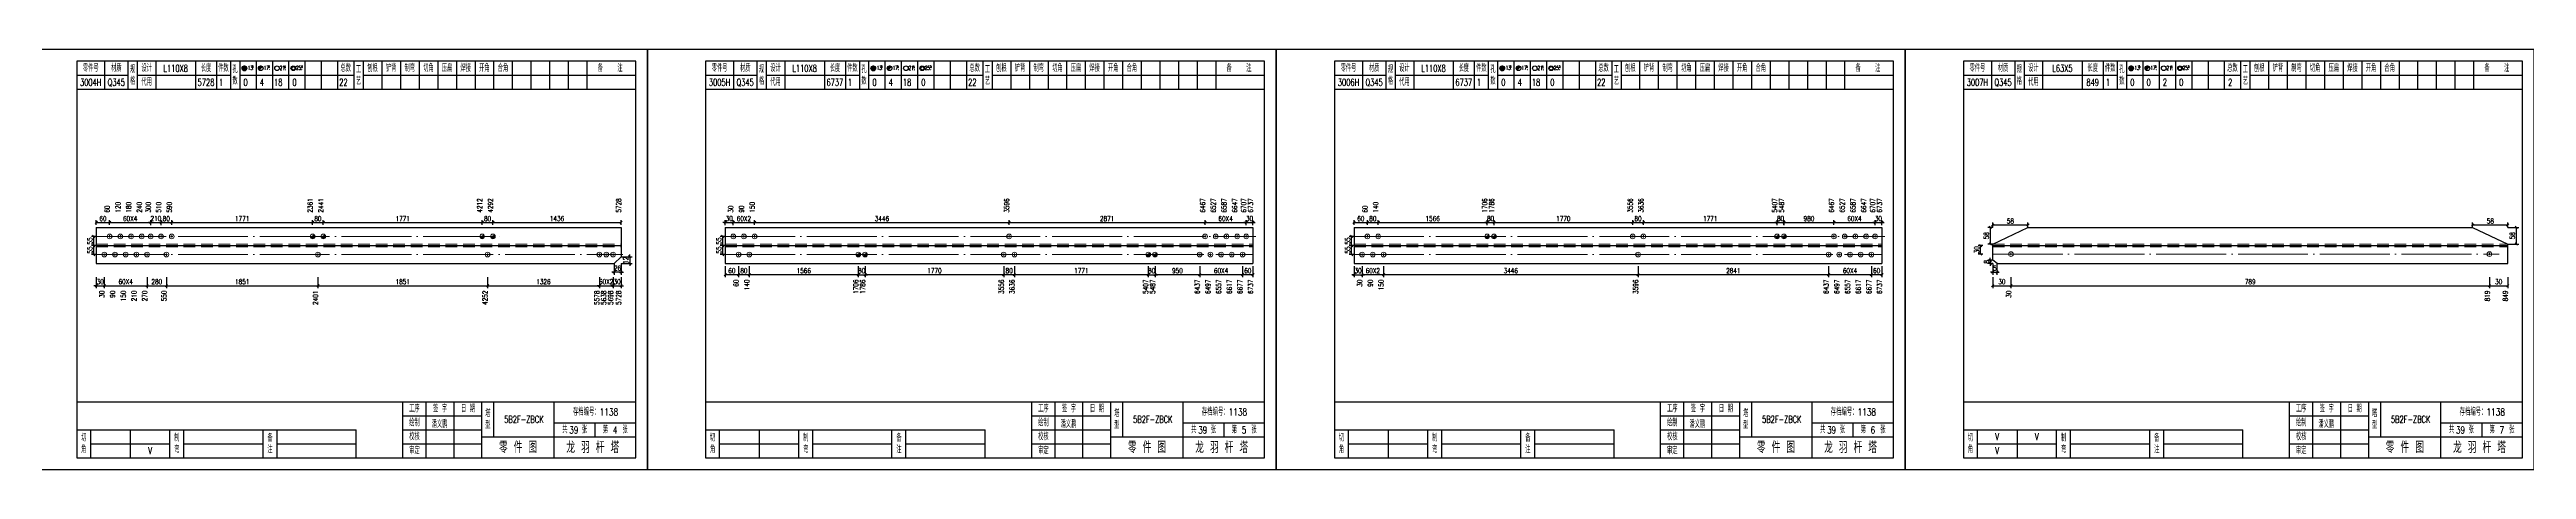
# Model space of a CAD drawing. Header units: millimetres. Extents: x 0 to 30240, y -10896 to -1348.
# Drawn here: x 823 to 1887, y -8258 to -8078 of the extents above; entities that cross this region are included whole.
import ezdxf
from ezdxf.enums import TextEntityAlignment as Align

# ---------------------------------------------------------------- set-up
doc = ezdxf.new("R2010")
doc.units = ezdxf.units.MM
doc.header["$LTSCALE"] = 20
doc.header["$PDMODE"] = 1
doc.linetypes.add('DASHDOT2X', pattern=[1.75, 1.5, -0.125, 0, -0.125])
doc.linetypes.add('HIDDEN', pattern=[0.375, 0.25, -0.125])
for name, color, linetype, lineweight in [('1', 7, 'Continuous', 25), ('11', 3, 'Continuous', 13), ('2', 1, 'HIDDEN', 13), ('5', 1, 'Continuous', 13), ('7', 2, 'DASHDOT2X', 13)]:
    doc.layers.add(name, color=color, linetype=linetype, lineweight=lineweight)
doc.styles.get("Standard").update_dxf_attribs({"font": 'simplex', "width": 0.7, "bigfont": 'gbhzfs.shx'})
doc.styles.add('SYMBOL_TXT', font='txt.shx', dxfattribs={"width": 0.6})
doc.styles.add('TITLE_TXT', font='simplex.shx', dxfattribs={"width": 0.75, "height": 2.5, "bigfont": 'gbhzfs.shx'})
doc.dimstyles.get("Standard").update_dxf_attribs({"dimtxt": 2.1, "dimasz": 1, "dimexe": 1.05, "dimexo": 0, "dimgap": 0.63, "dimtad": 1, "dimzin": 0, "dimdsep": 46, "dimtxsty": 'standard', "dimblk": 'OBLIQUE', "dimblk1": 'OBLIQUE', "dimblk2": 'OBLIQUE', "dimcen": 0.09, "dimadec": 0, "dimazin": 0, "dimtfac": 1, "dimtdec": 1, "dimtix": 1, "dimtmove": 0, "dimatfit": 3, "dimfxl": 0, "dimtolj": 1, "dimtzin": 0, "dimarcsym": 0})
pattern_1 = [(0, (-3, 0), (0, 0.0125), [])]

# ---------------------------------------------------------------- blocks, each defined once
blk = doc.blocks.new('M12_HOLE')
h = blk.add_hatch()
h.set_pattern_fill('LINE', scale=0.1, style=0)
h.set_pattern_definition(pattern_1)
h.paths.add_polyline_path([(-5, 0, 1), (-1, 0, 1)])
at = {"color": 7}
blk.add_circle((-3, 0), 2, dxfattribs=at)
at = {"color": 7, "attachment_point": 1, "style": 'SYMBOL_TXT'}
for s, insert, char_height, width in [('13\\f??|b0|i0|c0|p54;.', (-0.1, 2.1), 3.5, 5.707), ('5', (3.7, 2.3), 1.8, 2.931)]:
    blk.add_mtext(s, dxfattribs=dict(at, insert=insert, char_height=char_height, width=width))
blk = doc.blocks.new('M16_HOLE')
h = blk.add_hatch()
h.set_pattern_fill('LINE', scale=0.1, style=0)
h.set_pattern_definition(pattern_1)
h.paths.add_polyline_path([(-1.6, 1.4, 0.668179), (-5, 0, 0.198912), (-4.4, -1.4)])
at = {"color": 7}
blk.add_circle((-3, 0), 2, dxfattribs=at)
at = {"color": 7, "attachment_point": 1, "style": 'SYMBOL_TXT'}
for s, insert, char_height, width in [('17.', (-0.4, 2.1), 3.5, 6.316), ('5', (3.6, 2.3), 1.8, 1.822)]:
    blk.add_mtext(s, dxfattribs=dict(at, insert=insert, char_height=char_height, width=width))
blk = doc.blocks.new('M20_HOLE')
at = {"color": 7}
blk.add_circle((-3, 0), 2, dxfattribs=at)
at = {"color": 7, "attachment_point": 1, "style": 'SYMBOL_TXT'}
for s, insert, char_height, width in [('21.', (-0.7, 2), 3.5, 6.074), ('5', (3.3, 2), 1.8, 1.458)]:
    blk.add_mtext(s, dxfattribs=dict(at, insert=insert, char_height=char_height, width=width))
blk = doc.blocks.new('M24_HOLE')
at = {"color": 7}
for radius in [2, 1.5]:
    blk.add_circle((-3, 0), radius, dxfattribs=at)
at = {"color": 7, "attachment_point": 1, "style": 'SYMBOL_TXT'}
for s, insert, char_height, width in [('25.', (-0.7, 2.1), 3.5, 2.429), ('5', (3.9, 2.3), 1.8, 1.944)]:
    blk.add_mtext(s, dxfattribs=dict(at, insert=insert, char_height=char_height, width=width))
blk = doc.blocks.new('JgCard')
for p, q in [((270, 180), (0, 180)), ((0, 180), (0, 0)), ((265, 175), (25, 175)), ((25, 175), (25, 5)), ((37, 175), (37, 163)), ((47, 175), (47, 163)), ((51, 175), (51, 163)), ((59, 175), (59, 163)), ((76, 175), (76, 163)), ((85, 175), (85, 163)), ((91, 175), (91, 163)), ((95, 175), (95, 163)), ((102, 175), (102, 163)), ((109, 175), (109, 163)), ((116, 175), (116, 163)), ((123, 175), (123, 163)), ((130, 175), (130, 163)), ((137, 175), (137, 163)), ((144, 175), (144, 163)), ((148, 175), (148, 163)), ((156, 175), (156, 163)), ((164, 175), (164, 163)), ((172, 175), (172, 163)), ((180, 175), (180, 163)), ((188, 175), (188, 163)), ((196, 175), (196, 163)), ((204, 175), (204, 163)), ((212, 175), (212, 163)), ((220, 175), (220, 163)), ((228, 175), (228, 163)), ((236, 175), (236, 163)), ((244, 175), (244, 163)), ((265, 5), (265, 175)), ((270, 0), (270, 180)), ((25, 169), (47, 169)), ((25, 163), (265, 163)), ((51, 169), (91, 169)), ((95, 169), (144, 169)), ((148, 169), (265, 169)), ((25, 29), (265, 29)), ((165, 5), (165, 29)), ((165, 23), (199, 23)), ((175, 5), (175, 29)), ((187, 5), (187, 29)), ((199, 5), (199, 29)), ((204, 29), (204, 14)), ((230, 5), (230, 29)), ((25, 17), (145, 17)), ((31, 5), (31, 17)), ((31, 11), (65, 11)), ((48, 17), (48, 5)), ((65, 5), (65, 17)), ((71, 5), (71, 17)), ((71, 11), (105, 11)), ((105, 5), (105, 17)), ((111, 5), (111, 17)), ((111, 11), (145, 11)), ((145, 5), (145, 17)), ((165, 17), (199, 17)), ((165, 11), (199, 11)), ((199, 14), (265, 14)), ((230, 20), (265, 20)), ((247.5, 20), (247.5, 14)), ((0, 0), (270, 0)), ((25, 5), (265, 5))]:
    blk.add_line(p, q)
blk.add_lwpolyline([(96, 172, -1), (98, 172, -1)], format="xyb", close=True)
blk.add_point((145, 96))
at = {"xscale": 0.5, "yscale": 0.5, "zscale": 0.5}
for name, p in [('M12_HOLE', (98.5, 172)), ('M16_HOLE', (105.5, 172)), ('M20_HOLE', (112.5, 172)), ('M24_HOLE', (119.5, 172))]:
    blk.add_blockref(name, p, dxfattribs=at)
at = {"style": 'TITLE_TXT', "width": 0.75}
for s, height, p in [('存档编号：1138', 3.08, (238, 23.1)), ('潘义鹏', 3, (177.4, 17.9)), ('龙 羽 杆 塔', 5, (235.2, 7))]:
    blk.add_text(s, height=height, dxfattribs=at).set_placement(p)
at = {"attachment_point": 5, "style": 'TITLE_TXT'}
for s, insert, char_height, width in [('零件号', (31, 172), 3, 15), ('材质', (42, 172), 3, 8), ('规格', (49, 169), 3, 4), ('设计', (55, 172), 3, 8), ('长度', (80.5, 172), 3, 8), ('件数', (88, 172), 3, 6), ('孔数', (93, 169), 3, 4), ('总数', (140.5, 172), 3, 7), ('工\\P艺', (146, 169), 3, 4), ('刨根', (152, 172), 3, 8), ('铲背', (160, 172), 3, 8), ('制弯', (168, 172), 3, 8), ('切角', (176, 172), 3, 8), ('压扁', (184, 172), 3, 8), ('焊接', (192, 172), 3, 8), ('开角', (200, 172), 3, 8), ('合角', (208, 172), 3, 8), ('备    注', (254, 172), 3, 22), ('代用', (55, 166), 3, 8), ('绘制', (170, 20), 3, 10), ('工序', (170, 26), 3, 10), ('签 字', (181, 26), 3, 12), ('日 期', (193, 26), 3, 12), ('塔\\P型', (201.5, 21.5), 3, 5), ('切\\P角', (28, 11), 3, 6), ('制\\P弯', (68, 11), 3, 6), ('备\\P注', (108, 11), 3, 6), ('校核', (170, 14), 3, 10), ('零 件 图', (214.5, 9.5), 5, 31), ('共    张', (238.8, 17), 3, 17.5), ('第    张', (256.2, 17), 3, 17.5), ('审定', (170, 8), 3, 10)]:
    blk.add_mtext(s, dxfattribs=dict(at, insert=insert, char_height=char_height, width=width))
blk = doc.blocks.new('M20')
for p, q in [((-0.5, 0), (0.5, 0)), ((0, -0.5), (0, 0.5))]:
    blk.add_line(p, q)
blk.add_circle((0, 0), 1)
blk = doc.blocks.new('M16')
for p, q in [((-0.7, -0.7), (0.7, 0.7)), ((-0.4, 0), (0.4, 0)), ((0, 0.4), (0, -0.4))]:
    blk.add_line(p, q)
blk.add_circle((0, 0), 1)
for radius in [0.8, 0.6, 0.4, 0.2]:
    blk.add_arc((0, 0), radius, 225, 45)
blk = doc.blocks.new('_Oblique')
at = {"color": 0, "linetype": 'ByBlock', "lineweight": -2}
blk.add_line((-0.5, -0.5), (0.5, 0.5), dxfattribs=at)
blk = doc.blocks.new('*D5839')
at = {"layer": '11', "color": 0, "lineweight": -2}
for p, q in [((843.4, -8175.3), (843.4, -8180)), ((846.8, -8175.3), (846.8, -8180)), ((843.4, -8179), (842.4, -8179)), ((843.4, -8179), (846.8, -8179)), ((846.8, -8179), (847.8, -8179))]:
    blk.add_line(p, q, dxfattribs=at)
at = {"layer": 'Defpoints', "color": 0}
for p in [(843.4, -8175.3), (846.8, -8175.3), (846.8, -8179)]:
    blk.add_point(p, dxfattribs=at)
at = {"layer": '11', "color": 0, "lineweight": -2}
blk.add_blockref('_Oblique', (843.4, -8179), dxfattribs=at)
at = {"layer": '11', "color": 0, "lineweight": -2, "rotation": 180}
blk.add_blockref('_Oblique', (846.8, -8179), dxfattribs=at)
at = {"layer": '11', "color": 0, "insert": (845.1, -8177.3), "char_height": 2.1, "attachment_point": 5}
blk.add_mtext('\\A1;30', dxfattribs=at)
blk = doc.blocks.new('*D5845')
at = {"layer": '11', "color": 0, "lineweight": -2}
for p, q in [((1059.4, -8175.3), (1059.4, -8180)), ((1065.3, -8175.3), (1065.3, -8180)), ((1059.4, -8179), (1058.4, -8179)), ((1059.4, -8179), (1065.3, -8179)), ((1065.3, -8179), (1066.3, -8179))]:
    blk.add_line(p, q, dxfattribs=at)
at = {"layer": 'Defpoints', "color": 0}
for p in [(1059.4, -8175.3), (1065.3, -8175.3), (1065.3, -8179)]:
    blk.add_point(p, dxfattribs=at)
at = {"layer": '11', "color": 0, "lineweight": -2}
blk.add_blockref('_Oblique', (1059.4, -8179), dxfattribs=at)
at = {"layer": '11', "color": 0, "lineweight": -2, "rotation": 180}
blk.add_blockref('_Oblique', (1065.3, -8179), dxfattribs=at)
at = {"layer": '11', "color": 0, "insert": (1062.3, -8177.3), "char_height": 2.1, "attachment_point": 5}
blk.add_mtext('\\A1;60X2', dxfattribs=at)
blk = doc.blocks.new('*D5846')
at = {"layer": '11', "color": 0, "lineweight": -2}
for p, q in [((1065.3, -8175.3), (1065.3, -8180)), ((1068.7, -8175.3), (1068.7, -8180)), ((1065.3, -8179), (1064.3, -8179)), ((1065.3, -8179), (1068.7, -8179)), ((1068.7, -8179), (1069.7, -8179))]:
    blk.add_line(p, q, dxfattribs=at)
at = {"layer": 'Defpoints', "color": 0}
for p in [(1065.3, -8175.3), (1068.7, -8175.3), (1068.7, -8179)]:
    blk.add_point(p, dxfattribs=at)
at = {"layer": '11', "color": 0, "lineweight": -2}
blk.add_blockref('_Oblique', (1065.3, -8179), dxfattribs=at)
at = {"layer": '11', "color": 0, "lineweight": -2, "rotation": 180}
blk.add_blockref('_Oblique', (1068.7, -8179), dxfattribs=at)
at = {"layer": '11', "color": 0, "insert": (1067, -8177.3), "char_height": 2.1, "attachment_point": 5}
blk.add_mtext('\\A1;30', dxfattribs=at)
blk = doc.blocks.new('*D5849')
at = {"layer": '11', "color": 0, "lineweight": -2}
for p, q in [((866.8, -8151.9), (865.8, -8151.9)), ((866.8, -8153), (866.8, -8150.9)), ((866.8, -8151.9), (871.2, -8151.9)), ((871.2, -8153), (871.2, -8150.9)), ((871.2, -8151.9), (872.2, -8151.9))]:
    blk.add_line(p, q, dxfattribs=at)
at = {"layer": 'Defpoints', "color": 0}
for p in [(866.8, -8153), (871.2, -8151.9), (871.2, -8153)]:
    blk.add_point(p, dxfattribs=at)
at = {"layer": '11', "color": 0, "lineweight": -2}
blk.add_blockref('_Oblique', (866.8, -8151.9), dxfattribs=at)
at = {"layer": '11', "color": 0, "lineweight": -2, "rotation": 180}
blk.add_blockref('_Oblique', (871.2, -8151.9), dxfattribs=at)
at = {"layer": '11', "color": 0, "insert": (869, -8150.2), "char_height": 2.1, "attachment_point": 5}
blk.add_mtext('\\A1;210', dxfattribs=at)
blk = doc.blocks.new('*D5856')
at = {"layer": '11', "color": 0, "lineweight": -2}
for p, q in [((1068.7, -8166.6), (1073.4, -8166.6)), ((1072.4, -8166.6), (1072.4, -8165.6)), ((1072.4, -8166.6), (1072.4, -8169.5)), ((1068.7, -8169.5), (1073.4, -8169.5)), ((1072.4, -8169.5), (1072.4, -8170.5))]:
    blk.add_line(p, q, dxfattribs=at)
at = {"layer": 'Defpoints', "color": 0}
for p in [(1068.7, -8166.6), (1068.7, -8169.5), (1072.4, -8169.5)]:
    blk.add_point(p, dxfattribs=at)
at = {"layer": '11', "color": 0, "lineweight": -2}
for p, rotation in [((1072.4, -8166.6), 270), ((1072.4, -8169.5), 90)]:
    blk.add_blockref('_Oblique', p, dxfattribs=dict(at, rotation=rotation))
at = {"layer": '11', "color": 0, "insert": (1070.7, -8168.1), "char_height": 2.1, "attachment_point": 5, "rotation": 90}
blk.add_mtext('\\A1;12', dxfattribs=at)
blk = doc.blocks.new('*D5857')
at = {"layer": '11', "color": 0, "lineweight": -2}
for p, q in [((1065.7, -8173.2), (1064.7, -8173.2)), ((1065.7, -8169.5), (1065.7, -8174.3)), ((1068.7, -8173.2), (1065.7, -8173.2)), ((1068.7, -8169.5), (1068.7, -8174.3)), ((1068.7, -8173.2), (1069.7, -8173.2))]:
    blk.add_line(p, q, dxfattribs=at)
at = {"layer": 'Defpoints', "color": 0}
for p in [(1065.7, -8169.5), (1065.7, -8173.2), (1068.7, -8169.5)]:
    blk.add_point(p, dxfattribs=at)
at = {"layer": '11', "color": 0, "lineweight": -2}
blk.add_blockref('_Oblique', (1065.7, -8173.2), dxfattribs=at)
at = {"layer": '11', "color": 0, "lineweight": -2, "rotation": 180}
blk.add_blockref('_Oblique', (1068.7, -8173.2), dxfattribs=at)
at = {"layer": '11', "color": 0, "insert": (1067.2, -8171.5), "char_height": 2.1, "attachment_point": 5}
blk.add_mtext('\\A1;26', dxfattribs=at)
blk = doc.blocks.new('*D5863')
at = {"layer": '11', "color": 0, "lineweight": -2}
for p, q in [((1170.5, -8174.3), (1169.5, -8174.3)), ((1170.5, -8170.6), (1170.5, -8175.3)), ((1170.5, -8174.3), (1173.5, -8174.3)), ((1173.5, -8170.6), (1173.5, -8175.3)), ((1173.5, -8174.3), (1174.5, -8174.3))]:
    blk.add_line(p, q, dxfattribs=at)
at = {"layer": 'Defpoints', "color": 0}
for p in [(1170.5, -8170.6), (1173.5, -8170.6), (1173.5, -8174.3)]:
    blk.add_point(p, dxfattribs=at)
at = {"layer": '11', "color": 0, "lineweight": -2}
blk.add_blockref('_Oblique', (1170.5, -8174.3), dxfattribs=at)
at = {"layer": '11', "color": 0, "lineweight": -2, "rotation": 180}
blk.add_blockref('_Oblique', (1173.5, -8174.3), dxfattribs=at)
at = {"layer": '11', "color": 0, "insert": (1172, -8172.6), "char_height": 2.1, "attachment_point": 5}
blk.add_mtext('\\A1;80', dxfattribs=at)
blk = doc.blocks.new('*D5867')
at = {"layer": '11', "color": 0, "lineweight": -2}
for p, q in [((1295, -8174.3), (1294, -8174.3)), ((1295, -8170.6), (1295, -8175.3)), ((1295, -8174.3), (1298, -8174.3)), ((1298, -8170.6), (1298, -8175.3)), ((1298, -8174.3), (1299, -8174.3))]:
    blk.add_line(p, q, dxfattribs=at)
at = {"layer": 'Defpoints', "color": 0}
for p in [(1295, -8170.6), (1298, -8170.6), (1298, -8174.3)]:
    blk.add_point(p, dxfattribs=at)
at = {"layer": '11', "color": 0, "lineweight": -2}
blk.add_blockref('_Oblique', (1295, -8174.3), dxfattribs=at)
at = {"layer": '11', "color": 0, "lineweight": -2, "rotation": 180}
blk.add_blockref('_Oblique', (1298, -8174.3), dxfattribs=at)
at = {"layer": '11', "color": 0, "insert": (1296.5, -8172.6), "char_height": 2.1, "attachment_point": 5}
blk.add_mtext('\\A1;80', dxfattribs=at)
blk = doc.blocks.new('*D5871')
at = {"layer": '11', "color": 0, "lineweight": -2}
for p, q in [((1113.4, -8151.9), (1112.4, -8151.9)), ((1113.4, -8153), (1113.4, -8150.9)), ((1113.4, -8151.9), (1116.8, -8151.9)), ((1116.8, -8153), (1116.8, -8150.9)), ((1116.8, -8151.9), (1117.8, -8151.9))]:
    blk.add_line(p, q, dxfattribs=at)
at = {"layer": 'Defpoints', "color": 0}
for p in [(1113.4, -8153), (1116.8, -8151.9), (1116.8, -8153)]:
    blk.add_point(p, dxfattribs=at)
at = {"layer": '11', "color": 0, "lineweight": -2}
blk.add_blockref('_Oblique', (1113.4, -8151.9), dxfattribs=at)
at = {"layer": '11', "color": 0, "lineweight": -2, "rotation": 180}
blk.add_blockref('_Oblique', (1116.8, -8151.9), dxfattribs=at)
at = {"layer": '11', "color": 0, "insert": (1115.1, -8150.2), "char_height": 2.1, "attachment_point": 5}
blk.add_mtext('\\A1;30', dxfattribs=at)
blk = doc.blocks.new('*D5876')
at = {"layer": '11', "color": 0, "lineweight": -2}
for p, q in [((1337.1, -8151.9), (1336.1, -8151.9)), ((1337.1, -8153), (1337.1, -8150.9)), ((1337.1, -8151.9), (1340, -8151.9)), ((1340, -8153), (1340, -8150.9)), ((1340, -8151.9), (1341, -8151.9))]:
    blk.add_line(p, q, dxfattribs=at)
at = {"layer": 'Defpoints', "color": 0}
for p in [(1337.1, -8153), (1340, -8151.9), (1340, -8153)]:
    blk.add_point(p, dxfattribs=at)
at = {"layer": '11', "color": 0, "lineweight": -2}
blk.add_blockref('_Oblique', (1337.1, -8151.9), dxfattribs=at)
at = {"layer": '11', "color": 0, "lineweight": -2, "rotation": 180}
blk.add_blockref('_Oblique', (1340, -8151.9), dxfattribs=at)
at = {"layer": '11', "color": 0, "insert": (1338.5, -8150.2), "char_height": 2.1, "attachment_point": 5}
blk.add_mtext('\\A1;30', dxfattribs=at)
blk = doc.blocks.new('*D5879')
at = {"layer": '11', "color": 0, "lineweight": -2}
for p, q in [((1383.4, -8174.3), (1382.4, -8174.3)), ((1383.4, -8170.6), (1383.4, -8175.3)), ((1383.4, -8174.3), (1386.8, -8174.3)), ((1386.8, -8170.6), (1386.8, -8175.3)), ((1386.8, -8174.3), (1387.8, -8174.3))]:
    blk.add_line(p, q, dxfattribs=at)
at = {"layer": 'Defpoints', "color": 0}
for p in [(1383.4, -8170.6), (1386.8, -8170.6), (1386.8, -8174.3)]:
    blk.add_point(p, dxfattribs=at)
at = {"layer": '11', "color": 0, "lineweight": -2}
blk.add_blockref('_Oblique', (1383.4, -8174.3), dxfattribs=at)
at = {"layer": '11', "color": 0, "lineweight": -2, "rotation": 180}
blk.add_blockref('_Oblique', (1386.8, -8174.3), dxfattribs=at)
at = {"layer": '11', "color": 0, "insert": (1385.1, -8172.6), "char_height": 2.1, "attachment_point": 5}
blk.add_mtext('\\A1;30', dxfattribs=at)
blk = doc.blocks.new('*D5888')
at = {"layer": '11', "color": 0, "lineweight": -2}
for p, q in [((1440.5, -8151.9), (1439.5, -8151.9)), ((1440.5, -8153), (1440.5, -8150.9)), ((1440.5, -8151.9), (1443.5, -8151.9)), ((1443.5, -8153), (1443.5, -8150.9)), ((1443.5, -8151.9), (1444.5, -8151.9))]:
    blk.add_line(p, q, dxfattribs=at)
at = {"layer": 'Defpoints', "color": 0}
for p in [(1440.5, -8153), (1443.5, -8151.9), (1443.5, -8153)]:
    blk.add_point(p, dxfattribs=at)
at = {"layer": '11', "color": 0, "lineweight": -2}
blk.add_blockref('_Oblique', (1440.5, -8151.9), dxfattribs=at)
at = {"layer": '11', "color": 0, "lineweight": -2, "rotation": 180}
blk.add_blockref('_Oblique', (1443.5, -8151.9), dxfattribs=at)
at = {"layer": '11', "color": 0, "insert": (1442, -8150.2), "char_height": 2.1, "attachment_point": 5}
blk.add_mtext('\\A1;80', dxfattribs=at)
blk = doc.blocks.new('*D5892')
at = {"layer": '11', "color": 0, "lineweight": -2}
for p, q in [((1565, -8151.9), (1564, -8151.9)), ((1565, -8153), (1565, -8150.9)), ((1565, -8151.9), (1568, -8151.9)), ((1568, -8153), (1568, -8150.9)), ((1568, -8151.9), (1569, -8151.9))]:
    blk.add_line(p, q, dxfattribs=at)
at = {"layer": 'Defpoints', "color": 0}
for p in [(1565, -8153), (1568, -8151.9), (1568, -8153)]:
    blk.add_point(p, dxfattribs=at)
at = {"layer": '11', "color": 0, "lineweight": -2}
blk.add_blockref('_Oblique', (1565, -8151.9), dxfattribs=at)
at = {"layer": '11', "color": 0, "lineweight": -2, "rotation": 180}
blk.add_blockref('_Oblique', (1568, -8151.9), dxfattribs=at)
at = {"layer": '11', "color": 0, "insert": (1566.5, -8150.2), "char_height": 2.1, "attachment_point": 5}
blk.add_mtext('\\A1;80', dxfattribs=at)
blk = doc.blocks.new('*D5895')
at = {"layer": '11', "color": 0, "lineweight": -2}
for p, q in [((1607.1, -8151.9), (1606.1, -8151.9)), ((1607.1, -8153), (1607.1, -8150.9)), ((1607.1, -8151.9), (1610, -8151.9)), ((1610, -8153), (1610, -8150.9)), ((1610, -8151.9), (1611, -8151.9))]:
    blk.add_line(p, q, dxfattribs=at)
at = {"layer": 'Defpoints', "color": 0}
for p in [(1607.1, -8153), (1610, -8151.9), (1610, -8153)]:
    blk.add_point(p, dxfattribs=at)
at = {"layer": '11', "color": 0, "lineweight": -2}
blk.add_blockref('_Oblique', (1607.1, -8151.9), dxfattribs=at)
at = {"layer": '11', "color": 0, "lineweight": -2, "rotation": 180}
blk.add_blockref('_Oblique', (1610, -8151.9), dxfattribs=at)
at = {"layer": '11', "color": 0, "insert": (1608.5, -8150.2), "char_height": 2.1, "attachment_point": 5}
blk.add_mtext('\\A1;30', dxfattribs=at)
blk = doc.blocks.new('*D5901')
at = {"layer": '11', "color": 0, "lineweight": -2}
for p, q in [((1657.6, -8168.1), (1655.5, -8168.1)), ((1657.6, -8169.5), (1655.5, -8169.5)), ((1656.5, -8168.1), (1656.5, -8167.1)), ((1656.5, -8168.1), (1656.5, -8169.5)), ((1656.5, -8169.5), (1656.5, -8170.5))]:
    blk.add_line(p, q, dxfattribs=at)
at = {"layer": 'Defpoints', "color": 0}
for p in [(1656.5, -8169.5), (1657.6, -8168.1), (1657.6, -8169.5)]:
    blk.add_point(p, dxfattribs=at)
at = {"layer": '11', "color": 0, "lineweight": -2}
for p, rotation in [((1656.5, -8168.1), 270), ((1656.5, -8169.5), 90)]:
    blk.add_blockref('_Oblique', p, dxfattribs=dict(at, rotation=rotation))
at = {"layer": '11', "color": 0, "insert": (1654.9, -8168.8), "char_height": 2.1, "attachment_point": 5, "rotation": 90}
blk.add_mtext('\\A1;8', dxfattribs=at)
blk = doc.blocks.new('*D5902')
at = {"layer": '11', "color": 0, "lineweight": -2}
for p, q in [((1657.6, -8173.2), (1656.6, -8173.2)), ((1657.6, -8169.5), (1657.6, -8174.3)), ((1657.6, -8173.2), (1659.4, -8173.2)), ((1659.4, -8169.5), (1659.4, -8174.3)), ((1659.4, -8173.2), (1660.4, -8173.2))]:
    blk.add_line(p, q, dxfattribs=at)
at = {"layer": 'Defpoints', "color": 0}
for p in [(1657.6, -8169.5), (1659.4, -8169.5), (1659.4, -8173.2)]:
    blk.add_point(p, dxfattribs=at)
at = {"layer": '11', "color": 0, "lineweight": -2}
blk.add_blockref('_Oblique', (1657.6, -8173.2), dxfattribs=at)
at = {"layer": '11', "color": 0, "lineweight": -2, "rotation": 180}
blk.add_blockref('_Oblique', (1659.4, -8173.2), dxfattribs=at)
at = {"layer": '11', "color": 0, "insert": (1658.5, -8171.5), "char_height": 2.1, "attachment_point": 5}
blk.add_mtext('\\A1;5', dxfattribs=at)
blk = doc.blocks.new('*D5906')
at = {"layer": '11', "color": 0, "lineweight": -2}
for p, q in [((1863.6, -8154), (1863.6, -8151.9)), ((1878.7, -8153), (1863.6, -8153)), ((1878.7, -8154), (1878.7, -8151.9))]:
    blk.add_line(p, q, dxfattribs=at)
at = {"layer": 'Defpoints', "color": 0}
for p in [(1863.6, -8153), (1863.6, -8154), (1878.7, -8154)]:
    blk.add_point(p, dxfattribs=at)
at = {"layer": '11', "color": 0, "lineweight": -2, "rotation": 180}
blk.add_blockref('_Oblique', (1863.6, -8153), dxfattribs=at)
at = {"layer": '11', "color": 0, "lineweight": -2}
blk.add_blockref('_Oblique', (1878.7, -8153), dxfattribs=at)
at = {"layer": '11', "color": 0, "insert": (1871.2, -8151.3), "char_height": 2.1, "attachment_point": 5}
blk.add_mtext('\\A1;58', dxfattribs=at)

msp = doc.modelspace()

# ---------------------------------------------------------------- linework, layer by layer
at = {"layer": '1'}
for p, q in [((843.4, -8154.008), (843.4, -8169.548)), ((843.4, -8154.008), (1068.7, -8154.008)), ((1068.7, -8154.008), (1068.7, -8161.778)), ((1113.4, -8154.008), (1113.4, -8169.548)), ((1113.4, -8154.008), (1340, -8154.008)), ((1340, -8154.008), (1340, -8169.548)), ((1383.4, -8154.008), (1383.4, -8169.548)), ((1383.4, -8154.008), (1610, -8154.008)), ((1610, -8154.008), (1610, -8169.548)), ((1657.6, -8161.161), (1672.7, -8154.008)), ((1672.7, -8154.008), (1863.6, -8154.008)), ((1863.6, -8154.008), (1878.7, -8161.161)), ((843.4, -8161.778), (1068.7, -8161.778)), ((1065.689, -8169.548), (1068.7, -8166.581)), ((1068.7, -8161.778), (1068.7, -8166.581)), ((1113.4, -8161.778), (1340, -8161.778)), ((1383.4, -8161.778), (1610, -8161.778)), ((1657.6, -8161.778), (1657.6, -8161.161)), ((1657.6, -8168.068), (1657.6, -8161.778)), ((1657.6, -8161.778), (1878.7, -8161.778)), ((1878.7, -8161.778), (1878.7, -8161.161)), ((1878.7, -8169.548), (1878.7, -8161.778)), ((843.4, -8169.548), (1065.689, -8169.548)), ((1113.4, -8169.548), (1340, -8169.548)), ((1383.4, -8169.548), (1610, -8169.548)), ((1659.422, -8169.548), (1657.6, -8168.068)), ((1659.422, -8169.548), (1878.7, -8169.548))]:
    msp.add_line(p, q, dxfattribs=at)
at = {"layer": '2'}
for p, q in [((843.4, -8161.213), (1068.7, -8161.213)), ((843.4, -8162.343), (1068.7, -8162.343)), ((1113.4, -8161.213), (1340, -8161.213)), ((1113.4, -8162.343), (1340, -8162.343)), ((1383.4, -8161.213), (1610, -8161.213)), ((1383.4, -8162.343), (1610, -8162.343)), ((1657.6, -8161.161), (1878.7, -8161.161)), ((1657.6, -8162.394), (1878.7, -8162.394))]:
    msp.add_line(p, q, dxfattribs=at)
at = {"layer": '7'}
for p, q in [((843.4, -8157.893), (1017.88, -8157.893)), ((843.4, -8165.663), (1069.46, -8165.663)), ((1113.4, -8157.893), (1341.26, -8157.893)), ((1113.4, -8165.663), (1339.71, -8165.663)), ((1383.4, -8157.893), (1611.26, -8157.893)), ((1383.4, -8165.663), (1609.71, -8165.663)), ((1657.6, -8165.478), (1875.022, -8165.478))]:
    msp.add_line(p, q, dxfattribs=at)

# ---------------------------------------------------------------- block references
at = {"layer": '1'}
for p in [(810, -8257.778), (1080, -8257.778), (1350, -8257.778), (1620, -8257.778)]:
    msp.add_blockref('JgCard', p, dxfattribs=at)
at = {"layer": '5'}
for name, p in [('M20', (846.84, -8165.663)), ('M20', (849.14, -8157.893)), ('M20', (851.44, -8165.663)), ('M20', (853.74, -8157.893)), ('M20', (856.04, -8165.663)), ('M20', (858.34, -8157.893)), ('M20', (860.64, -8165.663)), ('M20', (862.94, -8157.893)), ('M20', (865.24, -8165.663)), ('M20', (866.79, -8157.893)), ('M20', (871.2, -8157.893)), ('M20', (873.5, -8165.663)), ('M20', (875.8, -8157.893)), ('M16', (936.27, -8157.893)), ('M20', (938.57, -8165.663)), ('M16', (940.87, -8157.893)), ('M16', (1009.08, -8157.893)), ('M20', (1011.38, -8165.663)), ('M16', (1013.68, -8157.893)), ('M20', (1059.38, -8165.663)), ('M20', (1062.32, -8165.663)), ('M20', (1065.26, -8165.663)), ('M20', (1116.84, -8157.893)), ('M20', (1119.14, -8165.663)), ('M20', (1121.44, -8157.893)), ('M20', (1123.74, -8165.663)), ('M20', (1126.04, -8157.893)), ('M16', (1170.532, -8165.663)), ('M16', (1173.472, -8165.663)), ('M20', (1233.007, -8165.663)), ('M20', (1235.307, -8157.893)), ('M20', (1237.607, -8165.663)), ('M16', (1295.016, -8165.663)), ('M16', (1297.956, -8165.663)), ('M20', (1317.11, -8165.663)), ('M20', (1319.41, -8157.893)), ('M20', (1321.71, -8165.663)), ('M20', (1324.01, -8157.893)), ('M20', (1326.31, -8165.663)), ('M20', (1328.61, -8157.893)), ('M20', (1330.91, -8165.663)), ('M20', (1333.21, -8157.893)), ('M20', (1335.51, -8165.663)), ('M20', (1337.06, -8157.893)), ('M20', (1386.84, -8165.663)), ('M20', (1389.14, -8157.893)), ('M20', (1391.44, -8165.663)), ('M20', (1393.74, -8157.893)), ('M20', (1396.04, -8165.663)), ('M16', (1440.532, -8157.893)), ('M16', (1443.472, -8157.893)), ('M20', (1503.007, -8157.893)), ('M20', (1505.307, -8165.663)), ('M20', (1507.607, -8157.893)), ('M16', (1565.016, -8157.893)), ('M16', (1567.956, -8157.893)), ('M20', (1587.11, -8165.663)), ('M20', (1589.41, -8157.893)), ('M20', (1591.71, -8165.663)), ('M20', (1594.01, -8157.893)), ('M20', (1596.31, -8165.663)), ('M20', (1598.61, -8157.893)), ('M20', (1600.91, -8165.663)), ('M20', (1603.21, -8157.893)), ('M20', (1605.51, -8165.663)), ('M20', (1607.06, -8157.893)), ('M20', (1665.41, -8165.478)), ('M20', (1870.822, -8165.478))]:
    msp.add_blockref(name, p, dxfattribs=at)

# ---------------------------------------------------------------- texts
at = {"style": 'TITLE_TXT', "width": 0.75}
for s, p in [('39', (1046.472, -8242.328)), ('4', (1065.192, -8242.357)), ('39', (1316.472, -8242.328)), ('5', (1335.192, -8242.357)), ('39', (1586.472, -8242.328)), ('6', (1605.192, -8242.357)), ('39', (1856.472, -8242.328)), ('7', (1875.192, -8242.357))]:
    msp.add_text(s, height=3, dxfattribs=at).set_placement(p)
at = {"layer": '1', "width": 0.7}
for s, p in [('3004H', (841, -8091.778)), ('Q345', (852, -8091.778)), ('L110X8', (877.5, -8085.778)), ('5728', (890.5, -8091.778)), ('1', (897, -8091.778)), ('0', (907.5, -8091.778)), ('4', (914.5, -8091.778)), ('18', (921.5, -8091.778)), ('0', (928.5, -8091.778)), ('22', (949.5, -8091.778)), ('3005H', (1111, -8091.778)), ('Q345', (1122, -8091.778)), ('L110X8', (1147.5, -8085.778)), ('6737', (1160.5, -8091.778)), ('1', (1167, -8091.778)), ('0', (1177.5, -8091.778)), ('4', (1184.5, -8091.778)), ('18', (1191.5, -8091.778)), ('0', (1198.5, -8091.778)), ('22', (1219.5, -8091.778)), ('3006H', (1381, -8091.778)), ('Q345', (1392, -8091.778)), ('L110X8', (1417.5, -8085.778)), ('6737', (1430.5, -8091.778)), ('1', (1437, -8091.778)), ('0', (1447.5, -8091.778)), ('4', (1454.5, -8091.778)), ('18', (1461.5, -8091.778)), ('0', (1468.5, -8091.778)), ('22', (1489.5, -8091.778)), ('3007H', (1651, -8091.778)), ('Q345', (1662, -8091.778)), ('L63X5', (1687.5, -8085.778)), ('849', (1700.5, -8091.778)), ('1', (1707, -8091.778)), ('0', (1717.5, -8091.778)), ('0', (1724.5, -8091.778)), ('2', (1731.5, -8091.778)), ('0', (1738.5, -8091.778)), ('2', (1759.5, -8091.778)), ('V', (866.5, -8249.778)), ('V', (1659.5, -8243.778)), ('V', (1659.5, -8249.778)), ('V', (1676.5, -8243.778))]:
    msp.add_text(s, height=3, dxfattribs=at).set_placement(p, align=Align.MIDDLE_CENTER)
for s, p in [('60', (849.14, -8147.708)), ('120', (853.74, -8147.708)), ('180', (858.34, -8147.708)), ('240', (862.94, -8147.708)), ('300', (866.79, -8147.708)), ('510', (871.2, -8147.708)), ('590', (875.8, -8147.708)), ('2361', (936.27, -8147.708)), ('2441', (940.87, -8147.708)), ('4212', (1009.08, -8147.708)), ('4292', (1013.68, -8147.708)), ('5728', (1068.7, -8147.708)), ('30', (1116.84, -8147.708)), ('90', (1121.44, -8147.708)), ('150', (1126.04, -8147.708)), ('3596', (1235.307, -8147.708)), ('6467', (1319.41, -8147.708)), ('6527', (1324.01, -8147.708)), ('6587', (1328.61, -8147.708)), ('6647', (1333.21, -8147.708)), ('6707', (1337.06, -8147.708)), ('6737', (1340, -8147.708)), ('60', (1389.14, -8147.708)), ('140', (1393.74, -8147.708)), ('1706', (1440.532, -8147.708)), ('1786', (1443.472, -8147.708)), ('3556', (1503.007, -8147.708)), ('3636', (1507.607, -8147.708)), ('5407', (1565.016, -8147.708)), ('5487', (1567.956, -8147.708)), ('6467', (1589.41, -8147.708)), ('6527', (1594.01, -8147.708)), ('6587', (1598.61, -8147.708)), ('6647', (1603.21, -8147.708)), ('6707', (1607.06, -8147.708)), ('6737', (1610, -8147.708))]:
    msp.add_text(s, height=2.1, rotation=90, dxfattribs=at).set_placement(p)
for s, p in [('60', (1119.14, -8176.373)), ('140', (1123.74, -8176.373)), ('1706', (1170.532, -8176.373)), ('1786', (1173.472, -8176.373)), ('3556', (1233.007, -8176.373)), ('3636', (1237.607, -8176.373)), ('5407', (1295.016, -8176.373)), ('5487', (1297.956, -8176.373)), ('6437', (1317.11, -8176.373)), ('6497', (1321.71, -8176.373)), ('6557', (1326.31, -8176.373)), ('6617', (1330.91, -8176.373)), ('6677', (1335.51, -8176.373)), ('6737', (1340, -8176.373)), ('30', (1386.84, -8176.373)), ('90', (1391.44, -8176.373)), ('150', (1396.04, -8176.373)), ('3596', (1505.307, -8176.373)), ('6437', (1587.11, -8176.373)), ('6497', (1591.71, -8176.373)), ('6557', (1596.31, -8176.373)), ('6617', (1600.91, -8176.373)), ('6677', (1605.51, -8176.373)), ('6737', (1610, -8176.373)), ('30', (846.84, -8181.098)), ('90', (851.44, -8181.098)), ('150', (856.04, -8181.098)), ('210', (860.64, -8181.098)), ('270', (865.24, -8181.098)), ('550', (873.5, -8181.098)), ('2401', (938.57, -8181.098)), ('4252', (1011.38, -8181.098)), ('5578', (1059.369, -8181.098)), ('5638', (1062.305, -8181.098)), ('5698', (1065.245, -8181.098)), ('5728', (1068.7, -8181.098)), ('30', (1665.431, -8181.098)), ('819', (1870.931, -8181.098)), ('849', (1878.7, -8181.098))]:
    msp.add_text(s, height=2.1, rotation=90, dxfattribs=at).set_placement(p, align=Align.RIGHT)
at = {"layer": '1', "char_height": 3, "width": 26, "attachment_point": 5}
for insert in [(1027, -8236.278), (1297, -8236.278), (1567, -8236.278), (1837, -8236.278)]:
    msp.add_mtext('5B2F-ZBCK', dxfattribs=dict(at, insert=insert))

# ---------------------------------------------------------------- dimensions: what is measured, and where the dimension line sits
at = {"layer": '1'}
for base, p1, p2, text in [((842.35, -8157.893), (843.35, -8161.778), (843.35, -8157.893), '55'), ((842.35, -8161.778), (843.35, -8165.663), (843.35, -8161.778), '55'), ((1112.35, -8157.893), (1113.35, -8161.778), (1113.35, -8157.893), '55'), ((1112.35, -8161.778), (1113.35, -8165.663), (1113.35, -8161.778), '55'), ((1382.35, -8157.893), (1383.35, -8161.778), (1383.35, -8157.893), '55'), ((1382.35, -8161.778), (1383.35, -8165.663), (1383.35, -8161.778), '55'), ((1652.35, -8161.778), (1653.35, -8165.478), (1653.35, -8161.778), '30')]:
    msp.add_linear_dim(base=base, p1=p1, p2=p2, angle=90, text=text, dimstyle='standard', dxfattribs=at).render()
at = {"layer": '11'}
for base, p1, p2, text in [((849.14, -8151.908), (843.4, -8152.958), (849.14, -8152.958), '60'), ((866.79, -8151.908), (849.14, -8152.958), (866.79, -8152.958), '60X4'), ((875.8, -8151.908), (871.2, -8152.958), (875.8, -8152.958), '80'), ((936.27, -8151.908), (875.8, -8152.958), (936.27, -8152.958), '1771'), ((940.87, -8151.908), (936.27, -8152.958), (940.87, -8152.958), '80'), ((1009.08, -8151.908), (940.87, -8152.958), (1009.08, -8152.958), '1771'), ((1013.68, -8151.908), (1009.08, -8152.958), (1013.68, -8152.958), '80'), ((1068.7, -8151.908), (1013.68, -8152.958), (1068.7, -8152.958), '1436'), ((1126.04, -8151.908), (1116.84, -8152.958), (1126.04, -8152.958), '60X2'), ((1235.307, -8151.908), (1126.04, -8152.958), (1235.307, -8152.958), '3446'), ((1319.41, -8151.908), (1235.307, -8152.958), (1319.41, -8152.958), '2871'), ((1337.06, -8151.908), (1319.41, -8152.958), (1337.06, -8152.958), '60X4'), ((1389.14, -8151.908), (1383.4, -8152.958), (1389.14, -8152.958), '60'), ((1393.74, -8151.908), (1389.14, -8152.958), (1393.74, -8152.958), '80'), ((1440.532, -8151.908), (1393.74, -8152.958), (1440.532, -8152.958), '1566'), ((1503.007, -8151.908), (1443.472, -8152.958), (1503.007, -8152.958), '1770'), ((1507.607, -8151.908), (1503.007, -8152.958), (1507.607, -8152.958), '80'), ((1565.016, -8151.908), (1507.607, -8152.958), (1565.016, -8152.958), '1771'), ((1589.41, -8151.908), (1567.956, -8152.958), (1589.41, -8152.958), '980'), ((1607.06, -8151.908), (1589.41, -8152.958), (1607.06, -8152.958), '60X4'), ((1672.7, -8152.958), (1657.6, -8154.008), (1672.7, -8154.008), '58'), ((865.24, -8178.998), (846.84, -8175.323), (865.24, -8175.323), '60X4'), ((873.5, -8178.998), (865.24, -8175.323), (873.5, -8175.323), '280'), ((938.57, -8178.998), (873.5, -8175.323), (938.57, -8175.323), '1851'), ((1011.38, -8178.998), (938.57, -8175.323), (1011.38, -8175.323), '1851'), ((1059.38, -8178.998), (1011.38, -8175.323), (1059.38, -8175.323), '1326'), ((1119.14, -8174.273), (1113.4, -8170.598), (1119.14, -8170.598), '60'), ((1123.74, -8174.273), (1119.14, -8170.598), (1123.74, -8170.598), '80'), ((1170.532, -8174.273), (1123.74, -8170.598), (1170.532, -8170.598), '1566'), ((1233.007, -8174.273), (1173.472, -8170.598), (1233.007, -8170.598), '1770'), ((1237.607, -8174.273), (1233.007, -8170.598), (1237.607, -8170.598), '80'), ((1295.016, -8174.273), (1237.607, -8170.598), (1295.016, -8170.598), '1771'), ((1317.11, -8174.273), (1297.956, -8170.598), (1317.11, -8170.598), '950'), ((1335.51, -8174.273), (1317.11, -8170.598), (1335.51, -8170.598), '60X4'), ((1340, -8174.273), (1335.51, -8170.598), (1340, -8170.598), '60'), ((1396.04, -8174.273), (1386.84, -8170.598), (1396.04, -8170.598), '60X2'), ((1505.307, -8174.273), (1396.04, -8170.598), (1505.307, -8170.598), '3446'), ((1587.11, -8174.273), (1505.307, -8170.598), (1587.11, -8170.598), '2841'), ((1605.51, -8174.273), (1587.11, -8170.598), (1605.51, -8170.598), '60X4'), ((1610, -8174.273), (1605.51, -8170.598), (1610, -8170.598), '60'), ((1665.41, -8178.998), (1657.6, -8175.323), (1665.41, -8175.323), '30'), ((1870.822, -8178.998), (1665.41, -8175.323), (1870.822, -8175.323), '789'), ((1878.7, -8178.998), (1870.822, -8175.323), (1878.7, -8175.323), '30')]:
    msp.add_linear_dim(base=base, p1=p1, p2=p2, text=text, dimstyle='standard', dxfattribs=at).render()
for base, p1, p2, text, picture, middle in [((871.2, -8151.908), (866.79, -8152.958), (871.2, -8152.958), '210', '*D5849', (868.995, -8150.228)), ((1116.84, -8151.908), (1113.4, -8152.958), (1116.84, -8152.958), '30', '*D5871', (1115.12, -8150.228)), ((1340, -8151.908), (1337.06, -8152.958), (1340, -8152.958), '30', '*D5876', (1338.53, -8150.228)), ((1443.472, -8151.908), (1440.532, -8152.958), (1443.472, -8152.958), '80', '*D5888', (1442.002, -8150.228)), ((1567.956, -8151.908), (1565.016, -8152.958), (1567.956, -8152.958), '80', '*D5892', (1566.486, -8150.228)), ((1610, -8151.908), (1607.06, -8152.958), (1610, -8152.958), '30', '*D5895', (1608.53, -8150.228)), ((1863.6, -8152.958), (1878.7, -8154.008), (1863.6, -8154.008), '58', '*D5906', (1871.15, -8151.278)), ((846.84, -8178.998), (843.4, -8175.323), (846.84, -8175.323), '30', '*D5839', (845.12, -8177.318)), ((1065.26, -8178.998), (1059.38, -8175.323), (1065.26, -8175.323), '60X2', '*D5845', (1062.32, -8177.318)), ((1068.7, -8178.998), (1065.26, -8175.323), (1068.7, -8175.323), '30', '*D5846', (1066.98, -8177.318)), ((1065.689, -8173.223), (1068.7, -8169.548), (1065.689, -8169.548), '26', '*D5857', (1067.194, -8171.543)), ((1173.472, -8174.273), (1170.532, -8170.598), (1173.472, -8170.598), '80', '*D5863', (1172.002, -8172.593)), ((1297.956, -8174.273), (1295.016, -8170.598), (1297.956, -8170.598), '80', '*D5867', (1296.486, -8172.593)), ((1386.84, -8174.273), (1383.4, -8170.598), (1386.84, -8170.598), '30', '*D5879', (1385.12, -8172.593)), ((1659.422, -8173.223), (1657.6, -8169.548), (1659.422, -8169.548), '5', '*D5902', (1658.511, -8171.543))]:
    dim = msp.add_linear_dim(base=base, p1=p1, p2=p2, text=text, dimstyle='standard', dxfattribs=at)
    dim.commit()
    dim.dimension.update_dxf_attribs({"geometry": picture, "text_midpoint": middle})
for base, p1, p2 in [((1656.55, -8154.008), (1657.6, -8161.161), (1657.6, -8154.008)), ((1882.375, -8154.008), (1878.7, -8161.161), (1878.7, -8154.008))]:
    msp.add_linear_dim(base=base, p1=p1, p2=p2, angle=90, text='58', dimstyle='standard', dxfattribs=at).render()
for base, p1, p2, text, picture, middle in [((1072.375, -8169.548), (1068.7, -8166.581), (1068.7, -8169.548), '12', '*D5856', (1070.695, -8168.064)), ((1656.55, -8169.548), (1657.6, -8168.068), (1657.6, -8169.548), '8', '*D5901', (1654.87, -8168.808))]:
    dim = msp.add_linear_dim(base=base, p1=p1, p2=p2, angle=90, text=text, dimstyle='standard', dxfattribs=at)
    dim.commit()
    dim.dimension.update_dxf_attribs({"geometry": picture, "text_midpoint": middle})

doc.saveas('drawing.dxf')
